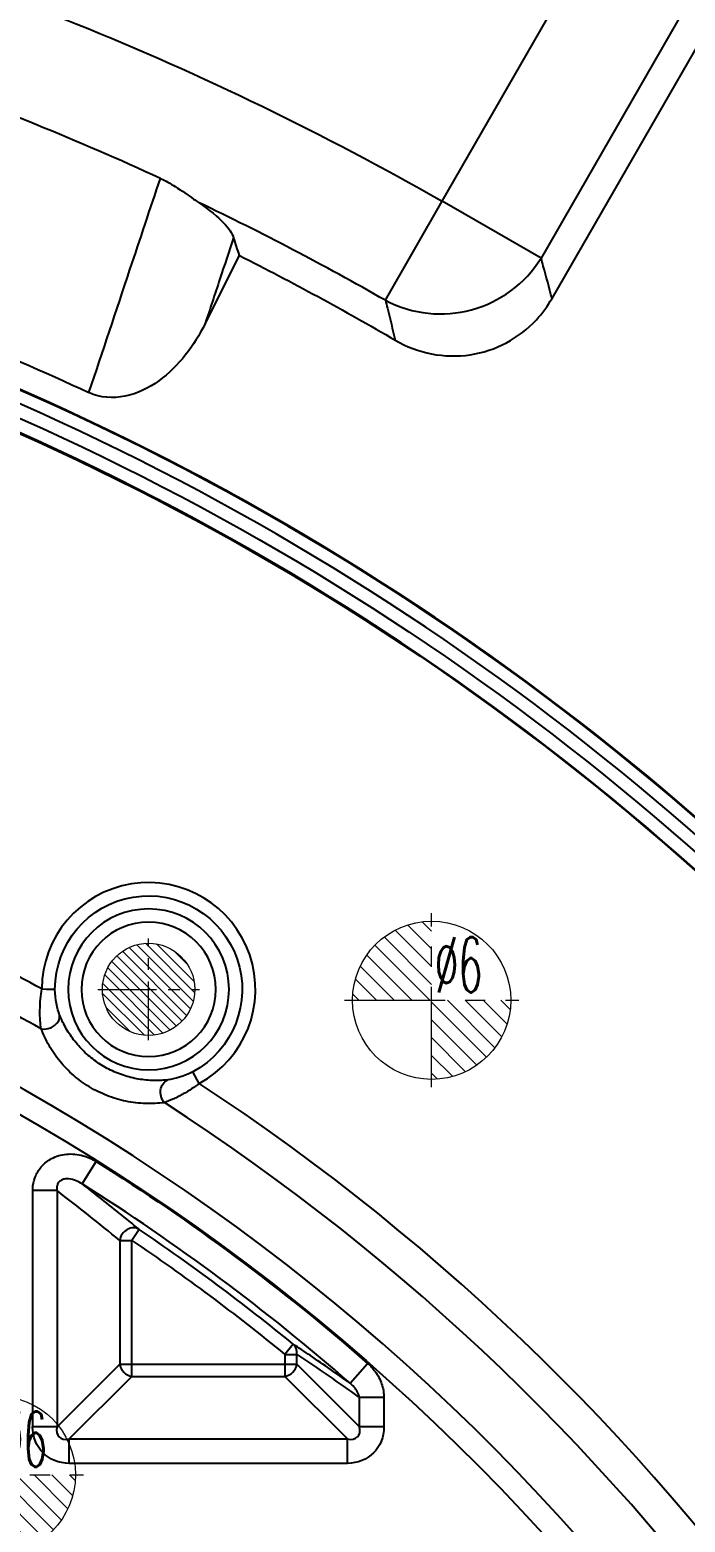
# Model space of a CAD drawing. Header units: millimetres. Extents: x 2595 to 3308, y 1499 to 1823.
# Drawn here: x 2795.8 to 2820.6, y 1722.5 to 1779.1 of the extents above; entities that cross this region are included whole.
import ezdxf
from ezdxf.lldxf.tags import DXFTag

# ---------------------------------------------------------------- set-up
doc = ezdxf.new("R2010")
doc.units = ezdxf.units.MM
doc.linetypes.add('CENTER', pattern=[2, 1.25, -0.25, 0.25, -0.25])
doc.layers.add('5', color=7, linetype='Continuous', true_color=0xffffff)
doc.layers.add('epin', color=13, linetype='Continuous', lineweight=9)
doc.layers.add('insert', color=85, linetype='Continuous', lineweight=20)
doc.styles.add('TXT05', font='txt.shx', dxfattribs={"width": 0.5, "bigfont": 'gbcbig.shx'})
tags = doc.linetypes.add('DASHED', pattern=[25.72, 12.86, -12.86]).pattern_tags.tags
tags[6:7] = [DXFTag(74, 4), DXFTag(75, 0), DXFTag(340, '0'), DXFTag(46, 0.0), DXFTag(50, 0.0), DXFTag(44, 0.0), DXFTag(45, 0.0)]
tags[4:5] = [DXFTag(74, 4), DXFTag(75, 0), DXFTag(340, '0'), DXFTag(46, 0.0), DXFTag(50, 0.0), DXFTag(44, 0.0), DXFTag(45, 0.0)]

# ---------------------------------------------------------------- blocks, each defined once
blk = doc.blocks.new('epin_ejp_6')
at = {"layer": 'epin'}
h = blk.add_hatch(dxfattribs=at)
h.set_pattern_fill('_ANSI31', color=123, scale=0.15, angle=90, style=0)
h.set_pattern_definition([(135, (-2656.51364, 153.2396), (-0.336759605, -0.336759605), [])])
h.paths.add_polyline_path([(0, 3, 0.414214), (-3, 0), (0, 0)])
h.paths.add_polyline_path([(3, 0), (0, 0), (0, -3, 0.414214)])
at = {"layer": 'epin', "color": 1, "linetype": 'CENTER', "ltscale": 3.048}
for p, q in [((0, -3.3), (0, 3.3)), ((-3.3, 0), (3.3, 0))]:
    blk.add_line(p, q, dxfattribs=at)
at = {"layer": 'epin'}
blk.add_circle((0, 0), 3, dxfattribs=at)
at = {"layer": 'epin', "color": 6, "style": 'TXT05', "width": 0.5}
blk.add_text('%%c6', height=2.1, dxfattribs=at).set_placement((0.12, 0.3))
blk = doc.blocks.new('insert_cir_3.5')
at = {"layer": 'insert'}
h = blk.add_hatch(dxfattribs=at)
h.set_pattern_fill('_ANSI31', color=123, scale=0.0875, angle=90, style=0)
h.set_pattern_definition([(135, (65.77148, -1049.4987), (-0.1964431, -0.1964431), [])])
h.paths.add_polyline_path([(-1.75, 0, 1), (1.75, 0, 1)])
at = {"layer": 'insert', "color": 1, "linetype": 'CENTER', "ltscale": 1.778}
for p, q in [((0, -1.925), (0, 1.925)), ((-1.925, 0), (1.925, 0))]:
    blk.add_line(p, q, dxfattribs=at)
at = {"layer": 'insert'}
blk.add_circle((0, 0), 1.75, dxfattribs=at)

msp = doc.modelspace()

# ---------------------------------------------------------------- linework, layer by layer
at = {"layer": '5', "color": 7, "linetype": 'Continuous'}
for p, q in [((2811.395, 1772.57), (2818.46, 1784.849)), ((2815.563, 1768.875), (2823.747, 1783.1)), ((2822.216, 1782.688), (2815.151, 1770.409)), ((2809.247, 1768.807), (2811.395, 1772.57)), ((2815.151, 1770.409), (2811.395, 1772.57)), ((2802.409, 1767.91), (2803.717, 1770.504)), ((2802.189, 1739.107), (2801.951, 1739.549)), ((2797.751, 1735.293), (2798.285, 1736.144)), ((2796.799, 1735.039), (2795.875, 1735.039)), ((2795.875, 1726.084), (2795.875, 1735.039)), ((2796.799, 1735.039), (2796.799, 1726.084)), ((2799.917, 1733.567), (2799.636, 1733.151)), ((2799.173, 1733.151), (2799.636, 1733.151)), ((2799.173, 1733.151), (2799.173, 1728.458)), ((2799.636, 1728.458), (2799.636, 1733.151)), ((2805.749, 1729.22), (2805.43, 1728.831)), ((2805.43, 1728.831), (2805.893, 1728.831)), ((2805.43, 1728.831), (2805.43, 1728.458)), ((2805.893, 1728.458), (2805.893, 1728.831)), ((2807.913, 1727.732), (2808.574, 1728.489)), ((2799.173, 1728.458), (2796.799, 1726.084)), ((2797.261, 1725.622), (2799.636, 1727.996)), ((2799.173, 1728.458), (2799.636, 1728.458)), ((2799.636, 1728.458), (2805.43, 1728.458)), ((2799.636, 1727.996), (2799.636, 1728.458)), ((2799.636, 1727.996), (2805.43, 1727.996)), ((2805.43, 1728.458), (2805.893, 1728.458)), ((2805.43, 1728.458), (2805.43, 1727.996)), ((2805.43, 1727.996), (2807.805, 1725.622)), ((2808.267, 1726.084), (2805.893, 1728.458)), ((2808.267, 1726.084), (2808.267, 1727.195)), ((2809.191, 1727.195), (2808.267, 1727.195)), ((2809.191, 1727.195), (2809.191, 1726.084)), ((2796.799, 1726.084), (2795.875, 1726.084)), ((2809.191, 1726.084), (2808.267, 1726.084)), ((2797.261, 1724.697), (2797.261, 1725.622)), ((2797.261, 1725.622), (2807.805, 1725.622)), ((2807.805, 1724.697), (2807.805, 1725.622)), ((2807.805, 1724.697), (2797.261, 1724.697))]:
    msp.add_line(p, q, dxfattribs=at)
at = {"layer": '5', "color": 7, "linetype": 'Continuous', "extrusion": (0, 0, -1)}
for radius in [3.051, 2.549]:
    msp.add_circle((-2800.269, 1742.673), radius, dxfattribs=at)
for centre, radius, start, end in [((-2754.673, 1673.225), 114.397, 104.27533, 119.72467), ((-2754.999, 1673.259), 99.621, 102.23927, 225.978), ((-2754.673, 1673.225), 108.942, 116.75517, 120.29039), ((-2754.999, 1673.259), 99.091, 102.25479, 225.95274), ((-2754.999, 1673.259), 101.6, 108.63546, 115.04516), ((-2800.269, 1742.673), 3.548, 0, 241.7038), ((-2754.999, 1667.223), 81.429, 111.93989, 165.05974), ((-2754.999, 1667.223), 81.386, 122.1306, 131.16873), ((-2754.999, 1667.223), 79.617, 124.09967, 129.30282)]:
    msp.add_arc(centre, radius, start, end, dxfattribs=at)
at = {"layer": '5', "color": 7, "linetype": 'Continuous'}
for centre, radius, start, end in [((2754.673, 1673.225), 110.064, 60.27533, 64.43948), ((2754.999, 1673.259), 100.123, 314.0269, 77.45703), ((2754.999, 1673.259), 100.6, 305.96599, 77.45703), ((2754.999, 1673.259), 99.119, 314.03149, 77.76073), ((2800.269, 1742.673), 4.05, 298.2961, 179.7763), ((2754.999, 1667.223), 85.99, 61.35618, 66.71206), ((2754.999, 1667.223), 84.657, 60.88088, 66.77678), ((2754.999, 1667.223), 82.318, 14.94026, 67.99226), ((2754.999, 1667.223), 85.99, 12.44405, 56.71631), ((2754.999, 1667.223), 84.657, 13.18178, 57.19161), ((2754.999, 1667.223), 80.382, 48.83127, 57.8694), ((2754.999, 1667.223), 80.119, 50.69718, 55.90033), ((2769.083, 1677.283), 45.96, 0, 90), ((2769.083, 1677.283), 45.336, 0, 90)]:
    msp.add_arc(centre, radius, start, end, dxfattribs=at)
at = {"layer": '5', "color": 7, "linetype": 'DASHED'}
for radius, start in [(100.625, 313.7537), (100.626, 313.76319)]:
    msp.add_arc((2754.999, 1673.259), radius, start, 77.45703, dxfattribs=at)
at = {"layer": '5', "color": 7, "linetype": 'Continuous'}
for centre, major_axis, ratio, start_param, end_param in [((2811.395, 1772.57), (-4.246, -1.152), 0.970381, 0.802081, 2.339511), ((2744.006, 1667.223), (86.346, 0), 0.992534, 0.877712, 0.912945), ((2799.636, 1733.151), (0.32, 0.388), 0.873673, 0.107782, 2.19495), ((2805.43, 1728.831), (0.277, 0.42), 0.889007, 5.243635, 6.168638), ((2764.557, 1667.223), (74.576, 0), 0.992534, 0.94455, 0.983307), ((2799.636, 1728.458), (-0.356, 0.356), 0.854588, 0.863645, 2.277948), ((2805.43, 1728.458), (-0.356, -0.356), 0.854588, 0.863645, 2.277948), ((2797.517, 1726.34), (0.641, 0.641), 0.555158, 2.434441, 3.848744), ((2807.549, 1726.34), (0.641, -0.641), 0.555158, 5.576034, 6.990337)]:
    msp.add_ellipse(centre, major_axis=major_axis, ratio=ratio, start_param=start_param, end_param=end_param, dxfattribs=at)
at = {"layer": '5', "color": 7, "linetype": 'Continuous', "extrusion": (0, 0, -1)}
for centre, major_axis in [((2797.517, 1726.34), (1.249, 1.249)), ((2807.549, 1726.34), (-1.249, 1.249))]:
    msp.add_ellipse(centre, major_axis=major_axis, ratio=0.854588, start_param=2.434441, end_param=3.848744, dxfattribs=at)
at = {"layer": '5', "color": 7, "linetype": 'Continuous'}
for points in [[(2800.716, 1773.429), (2797.6, 1774.865), (2794.416, 1776.156), (2791.18, 1777.296)], [(2802.162, 1772.517), (2803.019, 1771.934), (2803.389, 1771.494), (2803.492, 1771.183)], [(2803.717, 1770.504), (2803.642, 1770.731), (2803.567, 1770.957), (2803.492, 1771.183)], [(2796.22, 1742.689), (2796.471, 1742.682), (2796.704, 1742.678), (2796.721, 1742.673)], [(2796.894, 1741.706), (2796.809, 1741.924), (2796.722, 1742.3), (2796.721, 1742.673)], [(2796.196, 1741.18), (2796.541, 1741.091), (2796.962, 1741.408), (2796.894, 1741.706)], [(2801.951, 1739.549), (2801.619, 1739.37), (2801.24, 1739.267), (2801.005, 1739.24)]]:
    msp.add_open_spline(points, degree=3, dxfattribs=at)
for points, knots in [([(2798.01, 1765.306), (2798.528, 1766.861), (2799.046, 1768.415), (2799.948, 1771.123), (2800.332, 1772.276), (2800.716, 1773.429)], [0, 0, 0, 0, 0.574075, 0.574075, 1, 1, 1, 1]), ([(2800.716, 1773.429), (2800.912, 1773.339), (2801.103, 1773.231), (2801.532, 1772.962), (2801.761, 1772.796), (2802.037, 1772.603), (2802.1, 1772.56), (2802.162, 1772.517)], [0, 0, 0, 0, 0.33961, 0.33961, 0.846332, 0.846332, 1, 1, 1, 1]), ([(2803.492, 1771.183), (2803.319, 1770.661), (2803.146, 1770.138), (2802.785, 1769.047), (2802.597, 1768.478), (2802.409, 1767.91)], [0, 0, 0, 0, 0.479177, 0.479177, 1, 1, 1, 1]), ([(2815.563, 1768.875), (2815.454, 1769.286), (2815.344, 1769.696), (2815.206, 1770.206), (2815.179, 1770.308), (2815.151, 1770.409)], [0, 0, 0, 0, 0.801016, 0.801016, 1, 1, 1, 1]), ([(2809.247, 1768.807), (2809.272, 1768.707), (2809.297, 1768.607), (2809.422, 1768.103), (2809.522, 1767.699), (2809.622, 1767.294)], [0, 0, 0, 0, 0.198987, 0.198987, 1, 1, 1, 1]), ([(2809.622, 1767.294), (2810.044, 1767.048), (2810.514, 1766.869), (2811.475, 1766.681), (2811.978, 1766.669), (2812.939, 1766.813), (2813.409, 1766.969), (2814.256, 1767.42), (2814.645, 1767.72), (2814.97, 1768.071), (2815.197, 1768.315), (2815.397, 1768.586), (2815.563, 1768.875)], [0, 0, 0, 0, 0.21558, 0.21558, 0.431425, 0.431425, 0.643662, 0.643662, 0.854315, 0.854315, 0.854315, 1, 1, 1, 1]), ([(2802.409, 1767.91), (2801.986, 1767.07), (2801.417, 1766.307), (2799.904, 1765.203), (2798.872, 1764.903), (2798.01, 1765.306)], [0, 0, 0, 0, 0.5, 0.5, 1, 1, 1, 1]), ([(2796.196, 1741.18), (2796.183, 1741.277), (2796.157, 1741.472), (2796.145, 1741.872), (2796.166, 1742.286), (2796.203, 1742.563), (2796.22, 1742.689)], [0, 0, 0, 0, 0.262052, 0.527639, 0.78689, 1, 1, 1, 1]), ([(2801.005, 1739.24), (2800.922, 1739.231), (2800.661, 1739.209), (2800.206, 1739.215), (2799.624, 1739.31), (2799.049, 1739.497), (2798.502, 1739.774), (2798.008, 1740.129), (2797.584, 1740.547), (2797.237, 1741.009), (2797.024, 1741.398), (2796.924, 1741.632), (2796.894, 1741.706)], [0, 0, 0, 0, 0.062939, 0.193014, 0.309189, 0.411848, 0.50351, 0.595457, 0.697455, 0.812206, 0.939766, 1, 1, 1, 1]), ([(2800.869, 1738.376), (2800.635, 1738.356), (2800.193, 1738.317), (2799.451, 1738.401), (2798.716, 1738.611), (2798.012, 1738.956), (2797.386, 1739.418), (2796.868, 1739.963), (2796.456, 1740.568), (2796.286, 1740.969), (2796.196, 1741.18)], [0, 0, 0, 0, 0.149396, 0.282459, 0.399226, 0.503124, 0.606942, 0.722765, 0.853655, 1, 1, 1, 1]), ([(2800.869, 1738.376), (2800.746, 1738.511), (2800.705, 1738.699), (2800.744, 1739.019), (2800.855, 1739.199), (2801.005, 1739.24)], [0, 0, 0, 0, 0.5, 0.5, 1, 1, 1, 1]), ([(2802.189, 1739.107), (2802.096, 1739.04), (2801.894, 1738.893), (2801.627, 1738.73), (2801.399, 1738.606), (2801.141, 1738.478), (2800.981, 1738.418), (2800.869, 1738.376)], [0, 0, 0, 0, 0.193966, 0.421409, 0.548837, 0.686484, 1, 1, 1, 1]), ([(2795.875, 1735.039), (2795.875, 1735.062), (2795.876, 1735.086), (2795.884, 1735.258), (2795.914, 1735.408), (2796.021, 1735.69), (2796.101, 1735.825), (2796.309, 1736.069), (2796.446, 1736.178), (2796.766, 1736.348), (2796.959, 1736.404), (2797.364, 1736.444), (2797.583, 1736.422), (2797.963, 1736.316), (2798.132, 1736.24), (2798.285, 1736.144)], [0, 0, 0, 0, 0.021258, 0.021258, 0.158965, 0.158965, 0.299329, 0.299329, 0.455286, 0.455286, 0.63526, 0.63526, 0.832969, 0.832969, 1, 1, 1, 1]), ([(2797.751, 1735.293), (2797.679, 1735.341), (2797.603, 1735.383), (2797.435, 1735.451), (2797.342, 1735.477), (2797.189, 1735.489), (2797.13, 1735.488), (2797.055, 1735.471), (2797.037, 1735.467), (2796.988, 1735.45), (2796.958, 1735.435), (2796.91, 1735.402), (2796.89, 1735.385), (2796.852, 1735.343), (2796.835, 1735.317), (2796.813, 1735.27), (2796.807, 1735.25), (2796.788, 1735.176), (2796.788, 1735.119), (2796.796, 1735.057), (2796.798, 1735.048), (2796.799, 1735.039)], [0, 0, 0, 0, 0.211772, 0.211772, 0.441689, 0.441689, 0.575828, 0.575828, 0.617532, 0.617532, 0.689462, 0.689462, 0.744224, 0.744224, 0.809938, 0.809938, 0.854418, 0.854418, 0.978912, 0.978912, 1, 1, 1, 1]), ([(2799.917, 1733.567), (2799.791, 1733.671), (2799.664, 1733.775), (2799.031, 1734.29), (2798.523, 1734.694), (2797.926, 1735.158), (2797.838, 1735.226), (2797.751, 1735.293)], [0, 0, 0, 0, 0.175763, 0.175763, 0.878845, 0.878845, 1, 1, 1, 1]), ([(2807.913, 1727.732), (2807.411, 1728.091), (2806.907, 1728.441), (2806.185, 1728.93), (2805.967, 1729.076), (2805.749, 1729.22)], [0, 0, 0, 0, 0.698488, 0.698488, 1, 1, 1, 1]), ([(2808.574, 1728.489), (2808.68, 1728.396), (2808.776, 1728.291), (2808.963, 1728.035), (2809.048, 1727.874), (2809.16, 1727.543), (2809.191, 1727.368), (2809.191, 1727.195)], [0, 0, 0, 0, 0.285145, 0.285145, 0.646913, 0.646913, 1, 1, 1, 1]), ([(2808.267, 1727.195), (2808.254, 1727.267), (2808.227, 1727.335), (2808.156, 1727.469), (2808.109, 1727.534), (2808.012, 1727.644), (2807.964, 1727.69), (2807.913, 1727.732)], [0, 0, 0, 0, 0.321155, 0.321155, 0.691238, 0.691238, 1, 1, 1, 1])]:
    msp.add_open_spline(points, degree=3, knots=knots, dxfattribs=at)

# ---------------------------------------------------------------- block references
at = {"layer": 'epin'}
for p in [(2810.999, 1742.259), (2794.499, 1724.259)]:
    msp.add_blockref('epin_ejp_6', p, dxfattribs=at)
at = {"layer": 'insert'}
msp.add_blockref('insert_cir_3.5', (2800.269, 1742.673), dxfattribs=at)

doc.saveas('drawing.dxf')
